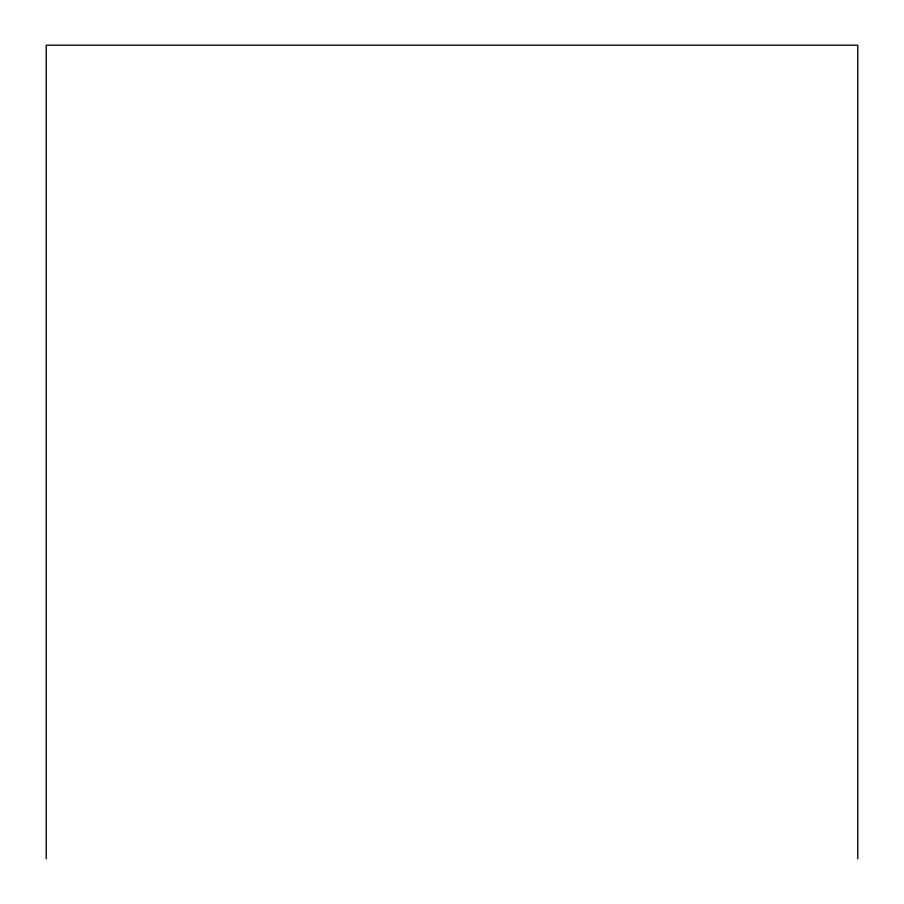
<?xml version="1.0" encoding="UTF-8"?>
<svg xmlns="http://www.w3.org/2000/svg" width="904" height="904" viewBox="0 0 904 904"><rect width="100%" height="100%" fill="white"/><g stroke="black" fill="none" stroke-linecap="round" stroke-linejoin="round"><path stroke-width="1.36" d="M857.749 858.8L857.749 45.2L46.251 45.2L46.251 858.8"/></g></svg>
